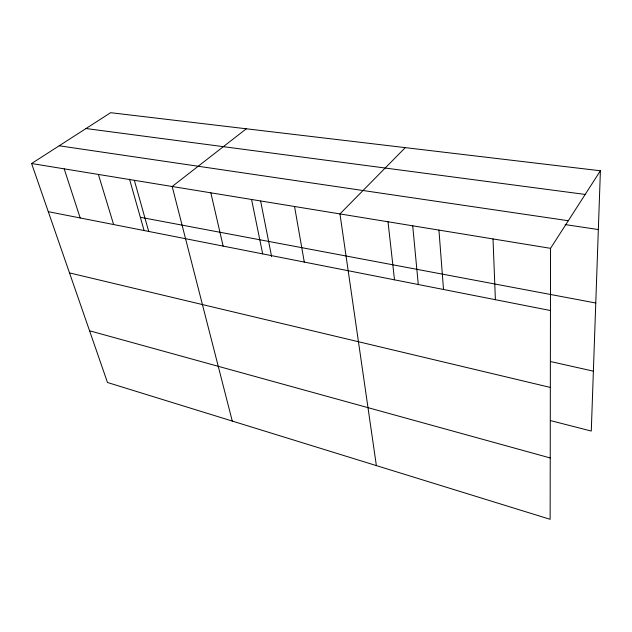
<?xml version="1.0" encoding="UTF-8"?>
<svg xmlns="http://www.w3.org/2000/svg" width="632" height="632" viewBox="0 0 632 632"><rect width="100%" height="100%" fill="white"/><g stroke="black" fill="none" stroke-linecap="round" stroke-linejoin="round"><path stroke-width="0.95" d="M600.4 170.774L550.543 248.337L550.14 519.307L107.48 382.494L31.6 163.522L110.647 112.694L600.4 170.774L591.283 431.048L550.567 420.62M405.286 147.635L339.961 213.916L376.372 465.602M246.314 128.786L172.18 186.495L232.276 421.07M86.015 128.533L585.192 194.435M59.179 145.787L568.294 220.726M565.174 224.589L598.338 229.55M31.6 163.522L550.543 248.337M140.336 217.274L595.771 302.997M48.285 211.68L550.456 310.533M550.543 361.551L593.385 371.158M69.504 272.906L550.338 387.432M89.554 330.781L550.227 457.963M64.188 168.847L80.185 217.961M98.395 174.44L113.618 224.542M129.52 179.164L144.104 230.562M134.347 180.317L148.702 231.446M210.843 192.815L223.143 246.101M251.576 199.475L262.675 253.882M260.637 201.118L271.626 256.632M294.552 206.498L304.292 262.075M388.009 221.769L394.51 279.834M412.688 225.577L418.297 284.637M438.94 230.095L443.506 289.48M493.015 238.935L495.393 299.694"/></g></svg>
